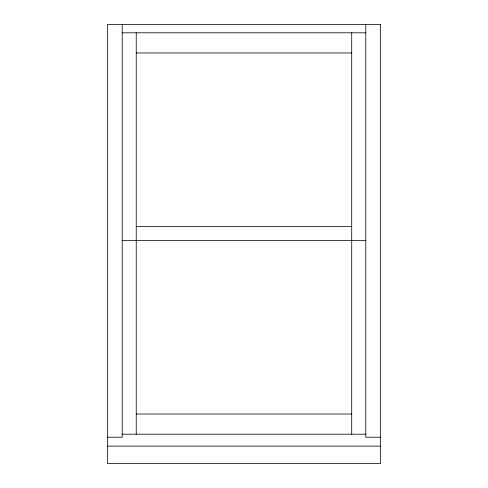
<?xml version="1.0" encoding="UTF-8"?>
<svg xmlns="http://www.w3.org/2000/svg" width="488" height="488" viewBox="0 0 488 488"><rect width="100%" height="100%" fill="white"/><g stroke="black" fill="none" stroke-linecap="round" stroke-linejoin="round"><path stroke-width="0.73" d="M122.213 32.8L365.786 32.8M136.237 52.966L351.714 52.966M136.237 226.359L351.714 226.359M122.213 240.639L365.786 240.639M136.237 414.031L351.714 414.031M122.213 434.192L365.786 434.192M107.506 437.224L122.213 437.224L122.213 24.4M380.494 437.224L365.786 437.224L365.786 24.4M107.506 446.123L380.494 446.123M351.714 32.8L351.714 434.192M136.237 32.8L136.237 434.192M380.494 24.4L107.506 24.4L107.506 463.6L380.494 463.6L380.494 24.4"/></g></svg>
